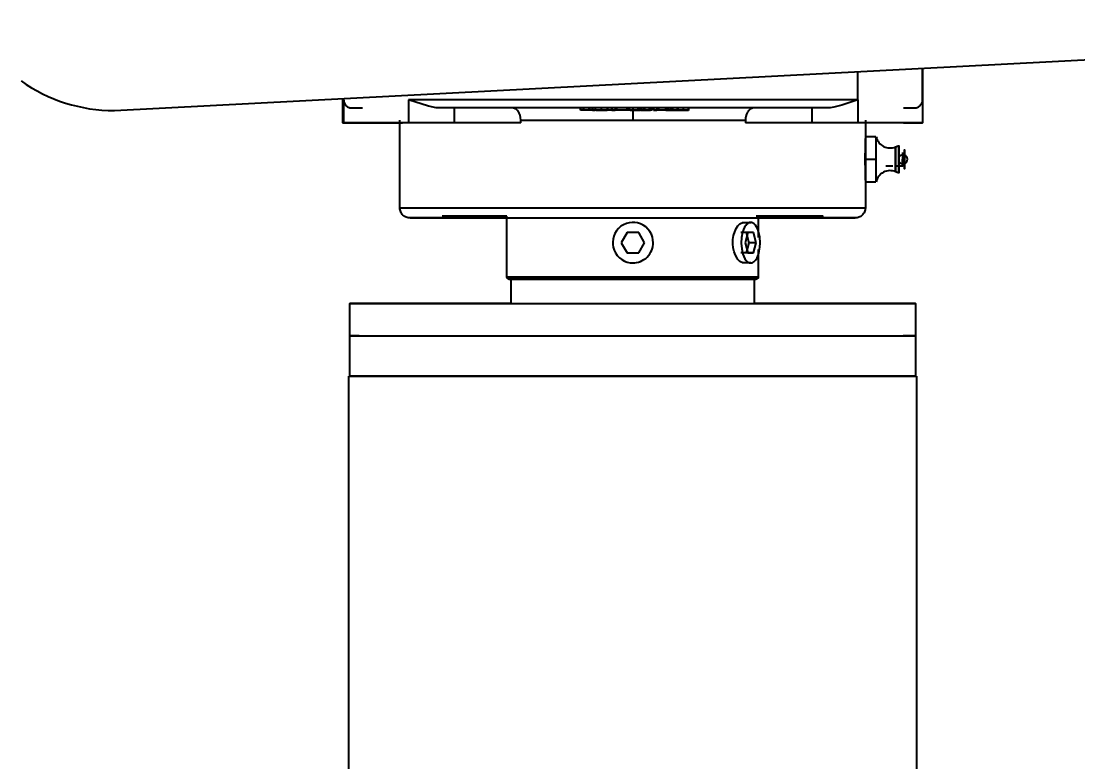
# Model space of a CAD drawing. Header units: millimetres. Extents: x 9483 to 13995, y 24552 to 30933.
# Drawn here: x 10789.5 to 11050.5, y 28908.1 to 29091.1 of the extents above; entities that cross this region are included whole.
import ezdxf

# ---------------------------------------------------------------- set-up
doc = ezdxf.new("R2010")
doc.units = ezdxf.units.MM
doc.header["$LTSCALE"] = 3
doc.layers.add('DomyÅ›lny', color=7, linetype='Continuous')
doc.styles.get("Standard").update_dxf_attribs({"font": 'arial.ttf'})
doc.dimstyles.new('MATEUSZ', dxfattribs={"dimtxt": 35, "dimasz": 16, "dimexe": 0.18, "dimexo": 0.0625, "dimgap": 0.09, "dimtad": 0, "dimdec": 0, "dimdsep": 46, "dimtxsty": 'Standard', "dimblk": 'DOT', "dimcen": 0.09, "dimse1": 1, "dimse2": 1, "dimadec": 0, "dimazin": 0, "dimtfac": 1, "dimtdec": 0, "dimtofl": 0, "dimtmove": 0, "dimatfit": 3, "dimfxl": 1, "dimtolj": 1, "dimtzin": 0, "dimlwd": 9, "dimlwe": 9, "dimarcsym": 0})

# ---------------------------------------------------------------- blocks, each defined once
blk = doc.blocks.new('_Dot')
at = {"color": 0, "linetype": 'ByBlock', "lineweight": -2}
blk.add_line((-0.5, 0), (-1, 0), dxfattribs=at)
at = {"color": 0, "linetype": 'ByBlock', "const_width": 0.5}
blk.add_lwpolyline([(-0.25, 0, 1), (0.25, 0, 1)], format="xyb", close=True, dxfattribs=at)
blk = doc.blocks.new('*D30')
at = {"color": 0, "lineweight": 9, "transparency": 16777216}
for p, q in [((10697.92, 28405.14), (11613.03, 28405.14)), ((12746.15, 28405.14), (11823.59, 28405.14))]:
    blk.add_line(p, q, dxfattribs=at)
at = {"layer": 'Defpoints', "color": 0, "transparency": 16777216}
for p in [(10667.92, 29580.92), (12776.15, 29580.92), (12776.15, 28405.14)]:
    blk.add_point(p, dxfattribs=at)
at = {"color": 0, "lineweight": 9, "transparency": 16777216, "xscale": 30, "yscale": 30, "zscale": 30, "rotation": 180}
blk.add_blockref('_Dot', (10667.92, 28405.14), dxfattribs=at)
at = {"color": 0, "lineweight": 9, "transparency": 16777216, "xscale": 30, "yscale": 30, "zscale": 30}
blk.add_blockref('_Dot', (12776.15, 28405.14), dxfattribs=at)
at = {"color": 0, "transparency": 16777216, "insert": (11718.31, 28405.14), "char_height": 70, "attachment_point": 5}
blk.add_mtext('\\A1;2108', dxfattribs=at)

msp = doc.modelspace()

# ---------------------------------------------------------------- linework, layer by layer
at = {"layer": 'DomyÅ›lny', "color": 0}
for p, q in [((10812.52, 29069.03), (11095.68, 29083.87)), ((10996.19, 29071.7), (10996.19, 29078.65)), ((11012.16, 29071.7), (11012.16, 29079.49)), ((11012.16, 29079.49), (11012.16, 29066)), ((10868.92, 29066), (10868.92, 29071.98)), ((10869.16, 29066), (10869.16, 29071.69)), ((10885.19, 29071.7), (10885.19, 29066)), ((10996.19, 29071.7), (10885.19, 29071.7)), ((10996.19, 29071.7), (10996.19, 29066)), ((10988.44, 29069.7), (10892.93, 29069.7)), ((10896.5, 29066), (10896.5, 29069.7)), ((10927.57, 29069.7), (10927.57, 29069.1)), ((10927.67, 29069.7), (10927.67, 29069.1)), ((10929.71, 29069.1), (10927.67, 29069.1)), ((10928.32, 29069.7), (10928.32, 29069.1)), ((10928.42, 29069.7), (10928.42, 29069.1)), ((10934.21, 29069.1), (10928.42, 29069.1)), ((10929.71, 29069.7), (10929.71, 29069.1)), ((10929.81, 29069.7), (10929.81, 29069.1)), ((10929.81, 29069.7), (10929.81, 29069.1)), ((10929.9, 29069.7), (10929.9, 29069.1)), ((10930.56, 29069.7), (10930.56, 29069.1)), ((10930.56, 29069.7), (10930.56, 29069.1)), ((10930.66, 29069.7), (10930.66, 29069.1)), ((10935.32, 29069.1), (10930.66, 29069.1)), ((10930.66, 29069.1), (10931.22, 29069.1)), ((10931.31, 29069.7), (10931.31, 29069.1)), ((10931.31, 29069.7), (10931.31, 29069.1)), ((10931.41, 29069.1), (10934.21, 29069.1)), ((10932.8, 29069.7), (10932.8, 29069.1)), ((10934.21, 29069.7), (10934.21, 29069.1)), ((10934.3, 29069.76), (10934.3, 29069.04)), ((10934.3, 29069.7), (10934.3, 29069.1)), ((10934.3, 29069.7), (10934.3, 29069.1)), ((10935.32, 29069.7), (10935.32, 29069.1)), ((10935.41, 29069.1), (10936.25, 29069.1)), ((10936.25, 29069.1), (10935.41, 29069.1)), ((10935.42, 29069.7), (10935.42, 29069.1)), ((10936.26, 29069.7), (10936.26, 29069.1)), ((10936.26, 29069.7), (10936.26, 29069.1)), ((10936.57, 29069.7), (10936.57, 29069.1)), ((10939.1, 29069.1), (10936.57, 29069.1)), ((10939.1, 29069.7), (10939.1, 29069.1)), ((10939.4, 29069.7), (10939.4, 29069.1)), ((10939.58, 29069.1), (10939.58, 29069.7)), ((10939.71, 29069.7), (10939.71, 29069.1)), ((10942.2, 29069.1), (10939.71, 29069.1)), ((10939.92, 29069.1), (10942.35, 29069.1)), ((10941.87, 29069.1), (10941.87, 29069.7)), ((10941.96, 29069.7), (10941.96, 29069.1)), ((10941.96, 29069.1), (10942.36, 29069.1)), ((10942.2, 29069.7), (10942.2, 29069.1)), ((10942.58, 29069.7), (10942.58, 29069.1)), ((10942.58, 29069.1), (10944.62, 29069.1)), ((10944.63, 29069.1), (10942.58, 29069.1)), ((10943.12, 29069.7), (10943.12, 29069.1)), ((10943.5, 29069.7), (10943.5, 29069.1)), ((10945.37, 29069.1), (10943.5, 29069.1)), ((10944.63, 29069.7), (10944.63, 29069.1)), ((10944.93, 29069.7), (10944.93, 29069.1)), ((10944.93, 29069.7), (10944.93, 29069.1)), ((10945.37, 29069.7), (10945.37, 29069.1)), ((10945.67, 29069.7), (10945.67, 29069.1)), ((10945.67, 29069.7), (10945.67, 29069.1)), ((10945.67, 29069.7), (10945.67, 29069.1)), ((10945.67, 29069.7), (10945.67, 29069.1)), ((10945.67, 29069.1), (10946.51, 29069.1)), ((10946.51, 29069.1), (10945.67, 29069.1)), ((10946.52, 29069.7), (10946.52, 29069.1)), ((10946.62, 29069.7), (10946.62, 29069.1)), ((10954.27, 29069.1), (10946.62, 29069.1)), ((10946.89, 29069.7), (10946.89, 29069.1)), ((10946.89, 29069.7), (10946.89, 29069.1)), ((10948.68, 29069.7), (10948.68, 29069.1)), ((10948.69, 29069.7), (10948.69, 29069.1)), ((10948.78, 29069.1), (10952.93, 29069.1)), ((10948.85, 29069.7), (10948.85, 29069.1)), ((10949.26, 29069.7), (10949.26, 29069.1)), ((10949.43, 29069.7), (10949.43, 29069.1)), ((10950.01, 29069.7), (10950.01, 29069.1)), ((10950.18, 29069.04), (10950.18, 29069.76)), ((10950.18, 29069.7), (10950.18, 29069.1)), ((10950.18, 29069.7), (10950.18, 29069.1)), ((10950.18, 29069.7), (10950.18, 29069.1)), ((10950.18, 29069.7), (10950.18, 29069.1)), ((10950.35, 29069.7), (10950.35, 29069.1)), ((10951.51, 29069.7), (10951.51, 29069.1)), ((10951.67, 29069.7), (10951.67, 29069.1)), ((10951.67, 29069.7), (10951.67, 29069.1)), ((10953.02, 29069.7), (10953.02, 29069.1)), ((10953.02, 29069.7), (10953.02, 29069.1)), ((10953.11, 29069.1), (10954.27, 29069.1)), ((10954.27, 29069.7), (10954.27, 29069.1)), ((10954.36, 29069.76), (10954.36, 29069.04)), ((10954.36, 29069.7), (10954.36, 29069.1)), ((10954.36, 29069.7), (10954.36, 29069.1)), ((10984.87, 29066), (10984.87, 29069.7)), ((10883.04, 29045), (10883.04, 29066.7)), ((10912.91, 29066), (10896.5, 29066)), ((10912.91, 29066), (10912.91, 29066.7)), ((10968.39, 29066.7), (10968.39, 29066)), ((10984.87, 29066), (10968.39, 29066)), ((10998.04, 29066.7), (10998.04, 29061.31)), ((11000.66, 29062.55), (10998.04, 29062.55)), ((10998.04, 29062.55), (10998.05, 29057)), ((10998.05, 29057), (10998.04, 29051.44)), ((10998.05, 29057), (11000.66, 29057)), ((11004.83, 29055.3), (11003.12, 29055.3)), ((11007.19, 29055.3), (11005.5, 29055.3)), ((10998.04, 29052.69), (10998.04, 29045)), ((10998.04, 29051.44), (11000.66, 29051.44)), ((10909.49, 29027.9), (10909.49, 29042.96)), ((10971.59, 29042.5), (10971.59, 29037.69)), ((10967.98, 29041.4), (10969.71, 29041.4)), ((10939.17, 29038.9), (10937.72, 29036.4)), ((10937.72, 29036.4), (10939.17, 29033.9)), ((10942.05, 29038.9), (10939.17, 29038.9)), ((10943.5, 29036.4), (10942.05, 29038.9)), ((10942.05, 29033.9), (10943.5, 29036.4)), ((10969.03, 29038.9), (10967.28, 29038.9)), ((10969.03, 29038.9), (10968.36, 29036.4)), ((10968.36, 29036.4), (10969.03, 29033.9)), ((10970.38, 29038.9), (10968.63, 29038.9)), ((10970.38, 29038.9), (10969.03, 29038.9)), ((10971.06, 29036.4), (10969.21, 29036.4)), ((10971.06, 29036.4), (10970.38, 29038.9)), ((10970.38, 29033.9), (10971.06, 29036.4)), ((10939.17, 29033.9), (10942.05, 29033.9)), ((10969.03, 29033.9), (10967.28, 29033.9)), ((10970.38, 29033.9), (10968.63, 29033.9)), ((10969.03, 29033.9), (10970.38, 29033.9)), ((10971.59, 29034.69), (10971.59, 29027.9)), ((10969.71, 29031.4), (10967.98, 29031.4)), ((10910.54, 29021.4), (10910.54, 29027.4)), ((10970.54, 29027.4), (10970.54, 29021.4)), ((10870.69, 29013.4), (10870.69, 29021.4)), ((11010.39, 29021.4), (11010.39, 29013.4)), ((10870.69, 29003.4), (10870.69, 29013.4)), ((11010.39, 29013.4), (11010.39, 29003.4)), ((10870.39, 28761.43), (10870.39, 29003.4)), ((11010.68, 29003.4), (11010.68, 28761.43))]:
    msp.add_line(p, q, dxfattribs=at)
for points in [[(10869.16, 29071.7, 0), (10869.19, 29071.36, 0), (10869.27, 29071.02, 0), (10869.34, 29070.85, 0), (10869.43, 29070.69, 0), (10869.53, 29070.53, 0), (10869.64, 29070.38, 0), (10869.78, 29070.24, 0), (10869.93, 29070.11, 0), (10870.1, 29069.99, 0), (10870.28, 29069.89, 0), (10870.47, 29069.81, 0), (10870.68, 29069.75, 0), (10870.91, 29069.71, 0), (10871.14, 29069.7, 0)], [(10892.93, 29069.7, 0), (10892.04, 29069.75, 0), (10890.13, 29070.11, 0), (10885.19, 29071.7, 0)], [(10996.19, 29071.7, 0), (10992.24, 29070.38, 0), (10990.28, 29069.89, 0), (10989.34, 29069.75, 0), (10988.44, 29069.7, 0)], [(11010.14, 29069.7, 0), (11010.38, 29069.71, 0), (11010.6, 29069.75, 0), (11010.81, 29069.81, 0), (11011.01, 29069.89, 0), (11011.2, 29069.99, 0), (11011.36, 29070.11, 0), (11011.52, 29070.24, 0), (11011.65, 29070.38, 0), (11011.77, 29070.53, 0), (11011.88, 29070.69, 0), (11011.96, 29070.85, 0), (11012.03, 29071.02, 0), (11012.13, 29071.36, 0), (11012.16, 29071.7, 0)], [(10871.14, 29069.7, 0), (10873.82, 29069.7, 0)], [(10896.5, 29069.7, 0), (10892.93, 29069.7, 0)], [(10912.91, 29066.7, 0), (10912.86, 29067.29, 0), (10912.73, 29067.86, 0), (10912.52, 29068.39, 0), (10912.39, 29068.63, 0), (10912.25, 29068.84, 0), (10912.09, 29069.03, 0), (10911.91, 29069.2, 0), (10911.73, 29069.36, 0), (10911.54, 29069.48, 0), (10911.34, 29069.57, 0), (10911.13, 29069.64, 0), (10910.92, 29069.68, 0), (10910.71, 29069.7, 0)], [(10936.57, 29069.1, 0), (10936.26, 29069.1, 0)], [(10939.4, 29069.1, 0), (10939.4, 29069.1, 0), (10939.4, 29069.1, 0), (10939.4, 29069.1, 0), (10939.4, 29069.1, 0), (10939.4, 29069.1, 0), (10939.4, 29069.1, 0), (10939.4, 29069.1, 0), (10939.4, 29069.1, 0), (10939.4, 29069.1, 0), (10939.4, 29069.1, 0), (10939.4, 29069.1, 0), (10939.4, 29069.1, 0), (10939.4, 29069.1, 0), (10939.4, 29069.1, 0), (10939.4, 29069.1, 0), (10939.4, 29069.1, 0), (10939.4, 29069.1, 0), (10939.4, 29069.1, 0), (10939.39, 29069.1, 0), (10939.36, 29069.1, 0), (10939.1, 29069.1, 0)], [(10939.92, 29069.1, 0), (10939.39, 29069.1, 0)], [(10940.66, 29066.7, 0), (10940.66, 29068.82, 0), (10940.67, 29069.49, 0), (10940.67, 29069.65, 0), (10940.67, 29069.69, 0), (10940.67, 29069.7, 0), (10940.67, 29069.7, 0), (10940.67, 29069.7, 0), (10940.67, 29069.7, 0), (10940.67, 29069.7, 0), (10940.67, 29069.7, 0), (10940.67, 29069.7, 0), (10940.67, 29069.7, 0), (10940.67, 29069.7, 0), (10940.67, 29069.7, 0), (10940.67, 29069.7, 0), (10940.67, 29069.7, 0), (10940.67, 29069.7, 0), (10940.67, 29069.7, 0), (10940.67, 29069.7, 0)], [(10941.96, 29069.1, 0), (10941.87, 29069.1, 0), (10941.87, 29069.1, 0), (10941.87, 29069.1, 0), (10941.87, 29069.1, 0), (10941.87, 29069.1, 0), (10941.87, 29069.1, 0), (10941.87, 29069.1, 0), (10941.87, 29069.1, 0), (10941.87, 29069.1, 0), (10941.87, 29069.1, 0), (10941.87, 29069.1, 0), (10941.87, 29069.1, 0), (10941.87, 29069.1, 0), (10941.87, 29069.1, 0), (10941.87, 29069.1, 0), (10941.87, 29069.1, 0), (10941.87, 29069.1, 0), (10941.87, 29069.1, 0), (10941.88, 29069.1, 0), (10941.96, 29069.1, 0)], [(10942.58, 29069.1, 0), (10942.2, 29069.1, 0)], [(10944.62, 29069.1, 0), (10944.93, 29069.1, 0)], [(10944.93, 29069.1, 0), (10944.93, 29069.1, 0), (10944.93, 29069.1, 0), (10944.93, 29069.1, 0), (10944.93, 29069.1, 0), (10944.93, 29069.1, 0), (10944.93, 29069.1, 0), (10944.93, 29069.1, 0), (10944.93, 29069.1, 0), (10944.93, 29069.1, 0), (10944.93, 29069.1, 0), (10944.93, 29069.1, 0), (10944.93, 29069.1, 0), (10944.93, 29069.1, 0), (10944.93, 29069.1, 0), (10944.93, 29069.1, 0), (10944.93, 29069.1, 0), (10944.93, 29069.1, 0), (10944.93, 29069.1, 0), (10944.92, 29069.1, 0), (10944.89, 29069.1, 0), (10944.63, 29069.1, 0)], [(10948.78, 29069.1, 0), (10948.69, 29069.1, 0)], [(10953.02, 29069.1, 0), (10953.02, 29069.1, 0), (10953.02, 29069.1, 0), (10953.02, 29069.1, 0), (10953.02, 29069.1, 0), (10953.02, 29069.1, 0), (10953.02, 29069.1, 0), (10953.02, 29069.1, 0), (10953.02, 29069.1, 0), (10953.02, 29069.1, 0), (10953.02, 29069.1, 0), (10953.02, 29069.1, 0), (10953.02, 29069.1, 0), (10953.02, 29069.1, 0), (10953.02, 29069.1, 0), (10953.02, 29069.1, 0), (10953.02, 29069.1, 0), (10953.02, 29069.1, 0), (10953.02, 29069.1, 0), (10953.02, 29069.1, 0), (10953.03, 29069.1, 0), (10953.11, 29069.1, 0)], [(10954.27, 29069.1, 0), (10954.36, 29069.1, 0)], [(10954.36, 29069.1, 0), (10954.36, 29069.1, 0), (10954.36, 29069.1, 0), (10954.36, 29069.1, 0), (10954.36, 29069.1, 0), (10954.36, 29069.1, 0), (10954.36, 29069.1, 0), (10954.36, 29069.1, 0), (10954.36, 29069.1, 0), (10954.36, 29069.1, 0), (10954.36, 29069.1, 0), (10954.36, 29069.1, 0), (10954.36, 29069.1, 0), (10954.36, 29069.1, 0), (10954.36, 29069.1, 0), (10954.36, 29069.1, 0), (10954.36, 29069.1, 0), (10954.36, 29069.1, 0), (10954.36, 29069.1, 0), (10954.36, 29069.1, 0), (10954.36, 29069.1, 0), (10954.35, 29069.1, 0), (10954.27, 29069.1, 0)], [(10970.59, 29069.7, 0), (10970.39, 29069.68, 0), (10970.17, 29069.64, 0), (10969.96, 29069.57, 0), (10969.76, 29069.48, 0), (10969.57, 29069.36, 0), (10969.39, 29069.2, 0), (10969.21, 29069.03, 0), (10969.05, 29068.84, 0), (10968.9, 29068.63, 0), (10968.65, 29068.13, 0), (10968.49, 29067.59, 0), (10968.41, 29067.14, 0), (10968.39, 29066.7, 0)], [(10988.44, 29069.7, 0), (10984.87, 29069.7, 0)], [(11007.45, 29069.7, 0), (11010.14, 29069.7, 0)], [(10873.63, 29066, 0), (10869.28, 29066, 0), (10868.95, 29066, 0), (10868.92, 29066, 0), (10868.92, 29066, 0), (10868.92, 29066, 0), (10868.92, 29066, 0), (10868.92, 29066, 0), (10868.92, 29066, 0), (10868.92, 29066, 0), (10868.92, 29066, 0), (10868.92, 29066, 0), (10868.92, 29066, 0), (10868.92, 29066, 0), (10868.92, 29066, 0), (10868.92, 29066, 0), (10868.92, 29066, 0), (10868.92, 29066, 0), (10868.92, 29066, 0), (10868.92, 29066, 0), (10868.93, 29066, 0), (10868.98, 29066, 0), (10869.5, 29066, 0), (10872.1, 29066, 0), (10883.69, 29066, 0)], [(10885.19, 29066, 0), (10870.38, 29066, 0), (10869.25, 29066, 0), (10869.17, 29066, 0), (10869.16, 29066, 0), (10869.16, 29066, 0), (10869.16, 29066, 0), (10869.16, 29066, 0), (10869.16, 29066, 0), (10869.16, 29066, 0), (10869.16, 29066, 0), (10869.16, 29066, 0), (10869.16, 29066, 0), (10869.16, 29066, 0), (10869.16, 29066, 0), (10869.16, 29066, 0), (10869.16, 29066, 0), (10869.16, 29066, 0), (10869.16, 29066, 0), (10869.16, 29066, 0), (10869.16, 29066, 0), (10869.16, 29066, 0), (10869.18, 29066, 0), (10869.23, 29066, 0), (10869.47, 29066, 0), (10870.39, 29066, 0), (10873.82, 29066, 0)], [(10896.5, 29066, 0), (10885.19, 29066, 0)], [(10912.91, 29066, 0), (10890.23, 29066, 0)], [(10912.91, 29066.7, 0), (10940.66, 29066.7, 0)], [(10940.66, 29066.7, 0), (10968.39, 29066.7, 0)], [(10990.96, 29066, 0), (10968.39, 29066, 0)], [(10996.19, 29066, 0), (10984.87, 29066, 0)], [(11007.45, 29066, 0), (11011.81, 29066, 0), (11012.13, 29066, 0), (11012.16, 29066, 0), (11012.16, 29066, 0), (11012.16, 29066, 0), (11012.16, 29066, 0), (11012.16, 29066, 0), (11012.16, 29066, 0), (11012.16, 29066, 0), (11012.16, 29066, 0), (11012.16, 29066, 0), (11012.16, 29066, 0), (11012.16, 29066, 0), (11012.16, 29066, 0), (11012.16, 29066, 0), (11012.16, 29066, 0), (11012.16, 29066, 0), (11012.16, 29066, 0), (11012.16, 29066, 0), (11012.15, 29066, 0), (11012.11, 29066, 0), (11011.91, 29066, 0), (11009.63, 29066, 0), (10996.19, 29066, 0)], [(11000.65, 29062.32, 0), (11000.65, 29062.55, 0)], [(11000.66, 29062.55, 0), (11000.66, 29057, 0)], [(11000.73, 29062.55, 0), (11000.83, 29062.18, 0), (11000.98, 29061.82, 0), (11001.16, 29061.47, 0), (11001.38, 29061.16, 0), (11001.63, 29060.86, 0), (11001.91, 29060.6, 0), (11002.22, 29060.38, 0), (11002.54, 29060.19, 0), (11002.89, 29060.03, 0), (11003.25, 29059.92, 0), (11003.61, 29059.84, 0), (11003.98, 29059.8, 0), (11004.36, 29059.81, 0), (11004.74, 29059.85, 0), (11005.13, 29059.94, 0), (11005.5, 29060.07, 0)], [(10998.04, 29061.31, 0), (10998.04, 29061.31, 0), (10998.04, 29061.31, 0), (10998.04, 29061.31, 0), (10998.04, 29061.31, 0), (10998.04, 29061.31, 0), (10998.04, 29061.31, 0), (10998.04, 29061.31, 0), (10998.04, 29061.31, 0), (10998.04, 29061.31, 0), (10998.04, 29061.31, 0), (10998.04, 29061.31, 0), (10998.04, 29061.31, 0), (10998.04, 29061.31, 0), (10998.04, 29061.3, 0), (10998.03, 29061.24, 0), (10998.02, 29061, 0), (10997.96, 29060.08, 0), (10997.88, 29057, 0)], [(10998.04, 29062.14, 0), (10998.04, 29062.14, 0), (10998.04, 29062.14, 0), (10998.04, 29062.14, 0), (10998.04, 29062.14, 0), (10998.04, 29062.14, 0), (10998.04, 29062.14, 0), (10998.04, 29062.14, 0), (10998.04, 29062.14, 0), (10998.04, 29062.14, 0), (10998.04, 29062.14, 0), (10998.04, 29062.14, 0), (10998.04, 29062.14, 0), (10998.04, 29062.13, 0), (10998.03, 29062.07, 0), (10998.03, 29061.8, 0), (10998.03, 29060.67, 0), (10998.03, 29057, 0)], [(10998.04, 29051.85, 0), (10998.04, 29051.85, 0), (10998.04, 29051.85, 0), (10998.04, 29051.85, 0), (10998.04, 29051.85, 0), (10998.04, 29051.85, 0), (10998.04, 29051.85, 0), (10998.04, 29051.85, 0), (10998.04, 29051.85, 0), (10998.04, 29051.85, 0), (10998.04, 29051.85, 0), (10998.04, 29051.85, 0), (10998.04, 29051.86, 0), (10998.04, 29051.87, 0), (10998.04, 29051.93, 0), (10998.04, 29052.2, 0), (10998.05, 29055.06, 0), (10998.05, 29058.84, 0), (10998.04, 29061.29, 0), (10998.04, 29061.94, 0), (10998.04, 29062.1, 0), (10998.04, 29062.13, 0), (10998.04, 29062.14, 0), (10998.04, 29062.14, 0), (10998.04, 29062.14, 0), (10998.04, 29062.14, 0), (10998.04, 29062.14, 0), (10998.04, 29062.14, 0), (10998.04, 29062.14, 0), (10998.04, 29062.14, 0), (10998.04, 29062.14, 0), (10998.04, 29062.14, 0), (10998.04, 29062.14, 0), (10998.04, 29062.14, 0), (10998.04, 29062.14, 0), (10998.04, 29062.14, 0), (10998.04, 29062.14, 0)], [(11005.5, 29060.07, 0), (11005.69, 29060.18, 0), (11005.9, 29060.26, 0), (11006.12, 29060.31, 0), (11006.34, 29060.32, 0)], [(11000.66, 29056.78, 0), (11000.66, 29057.22, 0)], [(11007.19, 29058.7, 0), (11007.19, 29058.7, 0), (11007.19, 29058.7, 0), (11007.19, 29058.7, 0), (11007.19, 29058.7, 0), (11007.19, 29058.7, 0), (11007.19, 29058.7, 0), (11007.19, 29058.7, 0), (11007.19, 29058.7, 0), (11007.19, 29058.7, 0), (11007.19, 29058.7, 0), (11007.19, 29058.7, 0), (11007.19, 29058.7, 0), (11007.19, 29058.7, 0), (11007.19, 29058.7, 0), (11007.19, 29058.68, 0), (11007.19, 29058.64, 0), (11007.19, 29058.43, 0), (11007.19, 29056.7, 0), (11007.19, 29055.33, 0), (11007.19, 29055.3, 0), (11007.19, 29055.3, 0), (11007.19, 29055.3, 0), (11007.19, 29055.3, 0), (11007.19, 29055.3, 0), (11007.19, 29055.3, 0), (11007.19, 29055.3, 0), (11007.19, 29055.3, 0), (11007.19, 29055.3, 0), (11007.19, 29055.3, 0), (11007.19, 29055.3, 0), (11007.19, 29055.3, 0), (11007.19, 29055.3, 0), (11007.19, 29055.3, 0), (11007.19, 29055.3, 0), (11007.19, 29055.3, 0), (11007.19, 29055.3, 0), (11007.19, 29055.3, 0), (11007.19, 29055.3, 0), (11007.19, 29055.3, 0), (11007.19, 29055.3, 0), (11007.19, 29055.3, 0), (11007.19, 29055.3, 0), (11007.19, 29055.3, 0), (11007.19, 29055.3, 0), (11007.19, 29055.3, 0), (11007.19, 29055.3, 0), (11007.19, 29055.31, 0), (11007.19, 29055.33, 0), (11007.19, 29055.44, 0), (11007.18, 29057, 0)], [(11007.65, 29057, 0), (11007.65, 29056.02, 0), (11007.65, 29055.95, 0), (11007.65, 29055.95, 0), (11007.65, 29055.95, 0), (11007.65, 29055.95, 0), (11007.65, 29055.95, 0), (11007.65, 29055.95, 0), (11007.65, 29055.95, 0), (11007.65, 29055.95, 0), (11007.65, 29055.95, 0), (11007.65, 29055.95, 0), (11007.65, 29055.95, 0), (11007.65, 29055.95, 0), (11007.65, 29055.95, 0), (11007.65, 29055.95, 0), (11007.65, 29055.95, 0), (11007.65, 29055.95, 0), (11007.65, 29055.95, 0), (11007.65, 29055.95, 0), (11007.65, 29055.95, 0), (11007.65, 29055.95, 0), (11007.65, 29055.95, 0), (11007.65, 29055.95, 0), (11007.65, 29055.95, 0), (11007.65, 29055.95, 0), (11007.65, 29055.95, 0), (11007.65, 29055.95, 0), (11007.65, 29055.95, 0), (11007.65, 29055.95, 0), (11007.65, 29055.95, 0), (11007.65, 29055.96, 0), (11007.66, 29055.99, 0), (11007.66, 29056.12, 0), (11007.66, 29057.18, 0), (11007.66, 29057.81, 0), (11007.66, 29057.99, 0), (11007.65, 29058.04, 0), (11007.65, 29058.05, 0), (11007.65, 29058.05, 0), (11007.65, 29058.05, 0), (11007.65, 29058.05, 0), (11007.65, 29058.05, 0), (11007.65, 29058.05, 0), (11007.65, 29058.05, 0), (11007.65, 29058.05, 0), (11007.65, 29058.05, 0), (11007.65, 29058.05, 0), (11007.65, 29058.05, 0), (11007.65, 29058.05, 0), (11007.65, 29058.05, 0), (11007.65, 29058.05, 0), (11007.65, 29058.05, 0), (11007.65, 29058.05, 0)], [(11007.73, 29057.38, 0), (11007.73, 29058.9, 0), (11007.74, 29059.28, 0), (11007.74, 29059.34, 0), (11007.74, 29059.34, 0), (11007.74, 29059.34, 0), (11007.74, 29059.34, 0), (11007.74, 29059.34, 0), (11007.74, 29059.34, 0), (11007.74, 29059.34, 0), (11007.74, 29059.34, 0), (11007.74, 29059.34, 0), (11007.74, 29059.34, 0), (11007.74, 29059.34, 0), (11007.74, 29059.34, 0), (11007.74, 29059.34, 0), (11007.74, 29059.34, 0), (11007.74, 29059.34, 0), (11007.74, 29059.34, 0), (11007.74, 29059.34, 0), (11007.74, 29059.34, 0), (11007.74, 29059.34, 0), (11007.74, 29059.34, 0), (11007.74, 29059.34, 0), (11007.74, 29059.34, 0), (11007.74, 29059.34, 0), (11007.74, 29059.34, 0), (11007.74, 29059.34, 0), (11007.74, 29059.34, 0), (11007.74, 29059.34, 0), (11007.74, 29059.33, 0), (11007.74, 29059.31, 0), (11007.74, 29059.2, 0), (11007.74, 29057.96, 0), (11007.74, 29054.91, 0), (11007.74, 29054.71, 0), (11007.74, 29054.67, 0), (11007.74, 29054.66, 0), (11007.74, 29054.66, 0), (11007.74, 29054.66, 0), (11007.74, 29054.66, 0), (11007.74, 29054.66, 0), (11007.74, 29054.66, 0), (11007.74, 29054.66, 0), (11007.74, 29054.66, 0), (11007.74, 29054.66, 0), (11007.74, 29054.66, 0), (11007.74, 29054.66, 0), (11007.74, 29054.66, 0), (11007.74, 29054.66, 0), (11007.74, 29054.66, 0), (11007.74, 29054.66, 0), (11007.74, 29054.66, 0), (11007.74, 29054.66, 0), (11007.74, 29054.66, 0), (11007.74, 29054.66, 0), (11007.74, 29054.66, 0), (11007.74, 29054.66, 0), (11007.74, 29054.66, 0), (11007.74, 29054.66, 0), (11007.74, 29054.66, 0), (11007.74, 29054.66, 0), (11007.74, 29054.66, 0), (11007.74, 29054.66, 0), (11007.74, 29054.67, 0), (11007.74, 29054.72, 0), (11007.73, 29054.92, 0), (11007.73, 29056.95, 0)], [(11007.73, 29057, 0), (11007.74, 29057.95, 0), (11007.74, 29058.02, 0), (11007.74, 29058.02, 0), (11007.74, 29058.02, 0), (11007.74, 29058.02, 0), (11007.74, 29058.02, 0), (11007.74, 29058.02, 0), (11007.74, 29058.02, 0), (11007.74, 29058.02, 0), (11007.74, 29058.02, 0), (11007.74, 29058.02, 0), (11007.74, 29058.02, 0), (11007.74, 29058.02, 0), (11007.74, 29058.02, 0), (11007.74, 29058.02, 0), (11007.74, 29058.02, 0), (11007.74, 29058.02, 0), (11007.74, 29058.02, 0), (11007.74, 29058.02, 0), (11007.74, 29058.02, 0), (11007.74, 29058.02, 0), (11007.74, 29058.02, 0), (11007.74, 29058.02, 0), (11007.74, 29058.02, 0), (11007.74, 29058.02, 0), (11007.74, 29058.02, 0), (11007.74, 29058.02, 0), (11007.74, 29058.02, 0), (11007.74, 29058.02, 0), (11007.74, 29058.02, 0), (11007.74, 29058.01, 0), (11007.74, 29057.98, 0), (11007.74, 29057.86, 0), (11007.74, 29056.82, 0), (11007.74, 29056.21, 0), (11007.74, 29056.03, 0), (11007.74, 29055.99, 0), (11007.74, 29055.98, 0), (11007.74, 29055.98, 0), (11007.74, 29055.98, 0), (11007.74, 29055.98, 0), (11007.74, 29055.98, 0), (11007.74, 29055.98, 0), (11007.74, 29055.98, 0), (11007.74, 29055.98, 0), (11007.74, 29055.98, 0), (11007.74, 29055.98, 0), (11007.74, 29055.98, 0), (11007.74, 29055.98, 0), (11007.74, 29055.98, 0), (11007.74, 29055.98, 0), (11007.74, 29055.98, 0), (11007.74, 29055.98, 0)], [(10997.88, 29057, 0), (10997.96, 29053.95, 0), (10998.02, 29053.01, 0), (10998.03, 29052.77, 0), (10998.04, 29052.7, 0), (10998.04, 29052.69, 0), (10998.04, 29052.69, 0), (10998.04, 29052.68, 0), (10998.04, 29052.68, 0), (10998.04, 29052.68, 0), (10998.04, 29052.68, 0), (10998.04, 29052.68, 0), (10998.04, 29052.68, 0), (10998.04, 29052.68, 0), (10998.04, 29052.68, 0), (10998.04, 29052.68, 0), (10998.04, 29052.68, 0), (10998.04, 29052.68, 0), (10998.04, 29052.68, 0)], [(10998.03, 29057, 0), (10998.03, 29053.36, 0), (10998.03, 29052.22, 0), (10998.03, 29051.94, 0), (10998.04, 29051.87, 0), (10998.04, 29051.86, 0), (10998.04, 29051.86, 0), (10998.04, 29051.85, 0), (10998.04, 29051.85, 0), (10998.04, 29051.85, 0), (10998.04, 29051.85, 0), (10998.04, 29051.85, 0), (10998.04, 29051.85, 0), (10998.04, 29051.85, 0), (10998.04, 29051.85, 0), (10998.04, 29051.85, 0), (10998.04, 29051.85, 0), (10998.04, 29051.85, 0), (10998.04, 29051.85, 0), (10998.04, 29051.85, 0)], [(11000.66, 29057, 0), (11000.66, 29051.44, 0)], [(11005.5, 29053.93, 0), (11005.15, 29054.05, 0), (11004.78, 29054.14, 0), (11004.41, 29054.19, 0), (11004.03, 29054.2, 0), (11003.65, 29054.16, 0), (11003.25, 29054.08, 0), (11002.88, 29053.96, 0), (11002.52, 29053.8, 0), (11002.19, 29053.6, 0), (11001.88, 29053.37, 0), (11001.6, 29053.1, 0), (11001.35, 29052.81, 0), (11001.14, 29052.49, 0), (11000.96, 29052.16, 0), (11000.83, 29051.8, 0), (11000.73, 29051.44, 0)], [(11006.34, 29053.67, 0), (11006.12, 29053.69, 0), (11005.9, 29053.74, 0), (11005.69, 29053.82, 0), (11005.5, 29053.93, 0)], [(10883.04, 29045, 0), (10883.04, 29045, 0), (10883.04, 29045, 0), (10883.04, 29045, 0), (10883.04, 29045, 0), (10883.04, 29045, 0), (10883.04, 29045, 0), (10883.04, 29045, 0), (10883.04, 29045, 0), (10883.04, 29045, 0), (10883.04, 29045, 0), (10883.06, 29045, 0), (10883.14, 29045, 0), (10883.44, 29045, 0), (10884.72, 29045, 0), (10890.14, 29045, 0), (10940.66, 29045, 0)], [(10885.54, 29042.5, 0), (10885.07, 29042.54, 0), (10884.84, 29042.6, 0), (10884.61, 29042.68, 0), (10884.39, 29042.77, 0), (10884.18, 29042.9, 0), (10883.99, 29043.04, 0), (10883.8, 29043.2, 0), (10883.64, 29043.38, 0), (10883.48, 29043.57, 0), (10883.35, 29043.78, 0), (10883.24, 29044.01, 0), (10883.15, 29044.24, 0), (10883.09, 29044.49, 0), (10883.05, 29044.74, 0), (10883.04, 29045, 0)], [(10940.66, 29045, 0), (10998.04, 29045, 0)], [(10998.04, 29045, 0), (10998.02, 29044.74, 0), (10997.98, 29044.49, 0), (10997.92, 29044.24, 0), (10997.83, 29044.01, 0), (10997.72, 29043.78, 0), (10997.59, 29043.57, 0), (10997.44, 29043.38, 0), (10997.27, 29043.2, 0), (10997.09, 29043.04, 0), (10996.89, 29042.9, 0), (10996.68, 29042.77, 0), (10996.46, 29042.68, 0), (10996.24, 29042.6, 0), (10996.01, 29042.54, 0), (10995.78, 29042.51, 0), (10995.54, 29042.5, 0)], [(10909.49, 29042.5, 0), (10888.19, 29042.5, 0), (10886.22, 29042.5, 0), (10885.54, 29042.5, 0), (10885.54, 29042.5, 0), (10885.54, 29042.5, 0), (10885.54, 29042.5, 0), (10885.54, 29042.5, 0), (10885.54, 29042.5, 0), (10885.54, 29042.5, 0), (10885.54, 29042.5, 0), (10885.54, 29042.5, 0), (10885.54, 29042.5, 0), (10885.54, 29042.5, 0), (10885.54, 29042.5, 0), (10885.54, 29042.5, 0), (10885.54, 29042.5, 0), (10885.54, 29042.5, 0), (10885.54, 29042.5, 0), (10885.55, 29042.5, 0), (10885.6, 29042.5, 0), (10885.79, 29042.5, 0), (10886.57, 29042.5, 0), (10889.87, 29042.5, 0), (10903.53, 29042.5, 0), (10940.66, 29042.5, 0)], [(10909.49, 29042.96, 0), (10893.5, 29042.96, 0)], [(10940.66, 29042.5, 0), (10993.37, 29042.5, 0), (10995.09, 29042.5, 0), (10995.46, 29042.5, 0), (10995.53, 29042.5, 0), (10995.53, 29042.5, 0), (10995.54, 29042.5, 0), (10995.54, 29042.5, 0), (10995.54, 29042.5, 0), (10995.54, 29042.5, 0), (10995.54, 29042.5, 0), (10995.54, 29042.5, 0), (10995.54, 29042.5, 0), (10995.54, 29042.5, 0), (10995.54, 29042.5, 0), (10995.54, 29042.5, 0), (10995.54, 29042.5, 0), (10995.54, 29042.5, 0), (10995.54, 29042.5, 0), (10995.54, 29042.5, 0), (10995.54, 29042.5, 0), (10995.54, 29042.5, 0), (10995.53, 29042.5, 0), (10995.52, 29042.5, 0), (10995.48, 29042.5, 0), (10995.29, 29042.5, 0), (10994.5, 29042.5, 0), (10991.18, 29042.5, 0), (10971.02, 29042.5, 0)], [(10987.58, 29042.96, 0), (10987.58, 29042.96, 0), (10987.58, 29042.96, 0), (10987.58, 29042.96, 0), (10987.58, 29042.96, 0), (10987.58, 29042.96, 0), (10987.58, 29042.96, 0), (10987.58, 29042.96, 0), (10987.58, 29042.96, 0), (10987.58, 29042.96, 0), (10987.58, 29042.96, 0), (10987.57, 29042.96, 0), (10987.55, 29042.96, 0), (10987.48, 29042.96, 0), (10987.18, 29042.96, 0), (10985.92, 29042.96, 0), (10980.55, 29042.96, 0), (10971.02, 29042.96, 0)], [(10987.63, 29042.6, 0), (10987.59, 29042.64, 0), (10987.57, 29042.68, 0), (10987.55, 29042.72, 0), (10987.54, 29042.77, 0), (10987.54, 29042.82, 0), (10987.54, 29042.87, 0), (10987.56, 29042.92, 0), (10987.58, 29042.96, 0)], [(10945.61, 29036.4, 0), (10945.56, 29037.08, 0), (10945.42, 29037.77, 0), (10945.16, 29038.47, 0), (10944.79, 29039.13, 0), (10944.32, 29039.75, 0), (10943.76, 29040.28, 0), (10943.13, 29040.72, 0), (10942.45, 29041.05, 0), (10941.75, 29041.27, 0), (10941.06, 29041.38, 0), (10940.39, 29041.39, 0), (10939.7, 29041.32, 0), (10939, 29041.13, 0), (10938.31, 29040.84, 0), (10937.66, 29040.44, 0), (10937.07, 29039.93, 0), (10936.57, 29039.35, 0), (10936.17, 29038.7, 0), (10935.87, 29038.01, 0), (10935.69, 29037.31, 0), (10935.61, 29036.62, 0), (10935.63, 29035.95, 0), (10935.74, 29035.26, 0), (10935.96, 29034.56, 0), (10936.29, 29033.88, 0), (10936.73, 29033.25, 0), (10937.26, 29032.69, 0), (10937.87, 29032.21, 0), (10938.54, 29031.85, 0), (10939.23, 29031.59, 0), (10939.93, 29031.45, 0), (10940.61, 29031.4, 0)], [(10968.17, 29031.42, 0), (10968.05, 29031.4, 0), (10967.94, 29031.4, 0), (10967.82, 29031.41, 0), (10967.69, 29031.44, 0), (10967.57, 29031.48, 0), (10967.32, 29031.59, 0), (10967.06, 29031.76, 0), (10966.81, 29031.98, 0), (10966.57, 29032.25, 0), (10966.34, 29032.56, 0), (10965.94, 29033.28, 0), (10965.61, 29034.15, 0), (10965.39, 29035.13, 0), (10965.29, 29036.15, 0), (10965.32, 29037.16, 0), (10965.48, 29038.17, 0), (10965.76, 29039.1, 0), (10966.13, 29039.9, 0), (10966.57, 29040.55, 0), (10966.81, 29040.81, 0), (10967.06, 29041.04, 0), (10967.32, 29041.21, 0), (10967.57, 29041.32, 0), (10967.69, 29041.36, 0), (10967.82, 29041.39, 0), (10967.94, 29041.4, 0), (10968.05, 29041.4, 0), (10968.17, 29041.38, 0)], [(10972.05, 29036.4, 0), (10971.96, 29037.77, 0), (10971.66, 29039.13, 0), (10971.44, 29039.75, 0), (10971.18, 29040.28, 0), (10970.89, 29040.72, 0), (10970.73, 29040.9, 0), (10970.57, 29041.05, 0), (10970.41, 29041.17, 0), (10970.24, 29041.27, 0), (10970.08, 29041.34, 0), (10969.92, 29041.38, 0), (10969.76, 29041.4, 0), (10969.6, 29041.39, 0), (10969.44, 29041.37, 0), (10969.28, 29041.32, 0), (10969.12, 29041.24, 0), (10968.96, 29041.13, 0), (10968.79, 29041, 0), (10968.63, 29040.84, 0), (10968.48, 29040.65, 0), (10968.19, 29040.2, 0), (10967.93, 29039.65, 0), (10967.72, 29039.03, 0), (10967.45, 29037.66, 0), (10967.37, 29036.29, 0), (10967.48, 29034.91, 0), (10967.78, 29033.56, 0), (10968.01, 29032.96, 0), (10968.28, 29032.44, 0), (10968.58, 29032.02, 0), (10968.74, 29031.85, 0), (10968.9, 29031.71, 0), (10969.06, 29031.59, 0), (10969.23, 29031.51, 0), (10969.39, 29031.45, 0), (10969.55, 29031.41, 0), (10969.71, 29031.4, 0)], [(10940.61, 29031.4, 0), (10941.06, 29031.42, 0), (10941.52, 29031.48, 0), (10941.98, 29031.59, 0), (10942.45, 29031.75, 0), (10942.91, 29031.96, 0), (10943.34, 29032.21, 0), (10943.76, 29032.52, 0), (10944.14, 29032.86, 0), (10944.49, 29033.25, 0), (10944.79, 29033.66, 0), (10945.05, 29034.1, 0), (10945.26, 29034.56, 0), (10945.42, 29035.02, 0), (10945.53, 29035.49, 0), (10945.59, 29035.95, 0), (10945.61, 29036.4, 0)], [(10968.63, 29038.9, 0), (10969.21, 29036.4, 0)], [(10969.21, 29036.4, 0), (10968.63, 29033.9, 0)], [(10969.71, 29031.4, 0), (10969.81, 29031.4, 0), (10969.92, 29031.42, 0), (10970.03, 29031.45, 0), (10970.13, 29031.48, 0), (10970.24, 29031.53, 0), (10970.46, 29031.66, 0), (10970.68, 29031.85, 0), (10970.89, 29032.08, 0), (10971.09, 29032.36, 0), (10971.27, 29032.69, 0), (10971.6, 29033.45, 0), (10971.84, 29034.33, 0), (10971.98, 29035.26, 0), (10972.05, 29036.4, 0)], [(10971.59, 29027.9, 0), (10971.59, 29027.9, 0), (10971.59, 29027.9, 0), (10971.59, 29027.9, 0), (10971.59, 29027.9, 0), (10971.59, 29027.9, 0), (10971.59, 29027.9, 0), (10971.59, 29027.9, 0), (10971.59, 29027.9, 0), (10971.59, 29027.9, 0), (10971.59, 29027.9, 0), (10971.59, 29027.9, 0), (10971.59, 29027.9, 0), (10971.58, 29027.9, 0), (10971.57, 29027.9, 0), (10971.53, 29027.9, 0), (10971.37, 29027.9, 0), (10970.68, 29027.9, 0), (10967.75, 29027.9, 0), (10909.49, 29027.9, 0)], [(10909.99, 29027.4, 0), (10909.89, 29027.41, 0), (10909.85, 29027.42, 0), (10909.8, 29027.43, 0), (10909.76, 29027.45, 0), (10909.72, 29027.48, 0), (10909.68, 29027.51, 0), (10909.64, 29027.54, 0), (10909.61, 29027.57, 0), (10909.58, 29027.61, 0), (10909.55, 29027.65, 0), (10909.53, 29027.7, 0), (10909.51, 29027.75, 0), (10909.5, 29027.8, 0), (10909.49, 29027.85, 0), (10909.49, 29027.9, 0)], [(10971.09, 29027.4, 0), (10971.09, 29027.4, 0), (10971.09, 29027.4, 0), (10971.09, 29027.4, 0), (10971.09, 29027.4, 0), (10971.09, 29027.4, 0), (10971.09, 29027.4, 0), (10971.09, 29027.4, 0), (10971.09, 29027.4, 0), (10971.09, 29027.4, 0), (10971.09, 29027.4, 0), (10971.09, 29027.4, 0), (10971.09, 29027.4, 0), (10971.08, 29027.4, 0), (10971.07, 29027.4, 0), (10971.01, 29027.4, 0), (10970.77, 29027.4, 0), (10969.75, 29027.4, 0), (10965.43, 29027.4, 0), (10931.73, 29027.4, 0), (10911.14, 29027.4, 0), (10910.02, 29027.4, 0), (10909.99, 29027.4, 0), (10909.99, 29027.4, 0), (10909.99, 29027.4, 0), (10909.99, 29027.4, 0), (10909.99, 29027.4, 0), (10909.99, 29027.4, 0), (10909.99, 29027.4, 0), (10909.99, 29027.4, 0), (10909.99, 29027.4, 0), (10909.99, 29027.4, 0), (10909.99, 29027.4, 0), (10909.99, 29027.4, 0), (10909.99, 29027.4, 0), (10910.01, 29027.4, 0), (10910.06, 29027.4, 0), (10910.31, 29027.4, 0), (10911.33, 29027.4, 0), (10916.65, 29027.4, 0)], [(10910.54, 29027.4, 0), (10910.54, 29027.4, 0), (10910.54, 29027.4, 0), (10910.54, 29027.4, 0), (10910.57, 29027.4, 0), (10910.66, 29027.4, 0), (10911.03, 29027.4, 0), (10912.63, 29027.4, 0), (10929.47, 29027.4, 0), (10951.55, 29027.4, 0), (10965.66, 29027.4, 0), (10969.39, 29027.4, 0), (10970.27, 29027.4, 0), (10970.47, 29027.4, 0), (10970.52, 29027.4, 0), (10970.53, 29027.4, 0), (10970.54, 29027.4, 0), (10970.54, 29027.4, 0), (10970.54, 29027.4, 0), (10970.54, 29027.4, 0), (10970.54, 29027.4, 0), (10970.54, 29027.4, 0), (10970.54, 29027.4, 0), (10970.54, 29027.4, 0), (10970.54, 29027.4, 0), (10970.54, 29027.4, 0), (10970.54, 29027.4, 0), (10970.54, 29027.4, 0), (10970.54, 29027.4, 0)], [(10965.03, 29027.4, 0), (10969.64, 29027.4, 0), (10970.74, 29027.4, 0), (10971, 29027.4, 0), (10971.09, 29027.4, 0)], [(10971.59, 29027.9, 0), (10971.58, 29027.85, 0), (10971.58, 29027.8, 0), (10971.56, 29027.75, 0), (10971.55, 29027.7, 0), (10971.52, 29027.65, 0), (10971.5, 29027.61, 0), (10971.47, 29027.57, 0), (10971.43, 29027.54, 0), (10971.4, 29027.51, 0), (10971.36, 29027.48, 0), (10971.32, 29027.45, 0), (10971.27, 29027.43, 0), (10971.23, 29027.42, 0), (10971.18, 29027.41, 0), (10971.13, 29027.4, 0), (10971.09, 29027.4, 0)], [(10910.54, 29021.4, 0), (10879.69, 29021.4, 0), (10872.28, 29021.4, 0), (10870.87, 29021.4, 0), (10870.69, 29021.4, 0), (10870.69, 29021.4, 0), (10870.69, 29021.4, 0), (10870.69, 29021.4, 0), (10870.69, 29021.4, 0), (10870.69, 29021.4, 0), (10870.69, 29021.4, 0), (10870.69, 29021.4, 0), (10870.69, 29021.4, 0), (10870.69, 29021.4, 0), (10870.69, 29021.4, 0), (10870.69, 29021.4, 0), (10870.69, 29021.4, 0), (10870.69, 29021.4, 0), (10870.69, 29021.4, 0), (10870.69, 29021.4, 0), (10870.69, 29021.4, 0), (10870.7, 29021.4, 0), (10870.75, 29021.4, 0), (10870.83, 29021.4, 0)], [(10870.83, 29021.4, 0), (10871.88, 29021.4, 0), (10877.38, 29021.4, 0), (10936.66, 29021.4, 0), (10998.9, 29021.4, 0), (11009.62, 29021.4, 0), (11010.31, 29021.4, 0), (11010.37, 29021.4, 0), (11010.38, 29021.4, 0), (11010.39, 29021.4, 0), (11010.39, 29021.4, 0), (11010.39, 29021.4, 0), (11010.39, 29021.4, 0), (11010.39, 29021.4, 0), (11010.39, 29021.4, 0), (11010.39, 29021.4, 0), (11010.39, 29021.4, 0), (11010.39, 29021.4, 0), (11010.39, 29021.4, 0), (11010.39, 29021.4, 0), (11010.38, 29021.4, 0), (11010.35, 29021.4, 0), (11010.2, 29021.4, 0), (11009.58, 29021.4, 0), (11006.92, 29021.4, 0), (10995.45, 29021.4, 0), (10970.54, 29021.4, 0)], [(10872.99, 29013.4, 0), (10870.71, 29013.4, 0), (10870.69, 29013.4, 0), (10870.69, 29013.4, 0), (10870.69, 29013.4, 0), (10870.69, 29013.4, 0), (10870.69, 29013.4, 0), (10870.69, 29013.4, 0), (10870.69, 29013.4, 0), (10870.69, 29013.4, 0), (10870.69, 29013.4, 0), (10870.69, 29013.4, 0), (10870.69, 29013.4, 0), (10870.69, 29013.4, 0), (10870.69, 29013.4, 0), (10870.69, 29013.4, 0), (10870.69, 29013.4, 0), (10870.69, 29013.4, 0), (10870.72, 29013.4, 0), (10870.84, 29013.4, 0), (10871.35, 29013.4, 0), (10873.54, 29013.4, 0), (10883, 29013.4, 0), (10945.02, 29013.4, 0)], [(10870.83, 29013.4, 0), (10871.49, 29013.4, 0), (10874.6, 29013.4, 0), (10888.48, 29013.4, 0), (11010.39, 29013.4, 0)], [(10945.02, 29013.4, 0), (10998.47, 29013.4, 0), (11009.78, 29013.4, 0), (11010.37, 29013.4, 0), (11010.38, 29013.4, 0), (11010.39, 29013.4, 0), (11010.39, 29013.4, 0), (11010.39, 29013.4, 0), (11010.39, 29013.4, 0), (11010.39, 29013.4, 0), (11010.39, 29013.4, 0), (11010.39, 29013.4, 0), (11010.39, 29013.4, 0), (11010.39, 29013.4, 0), (11010.39, 29013.4, 0), (11010.39, 29013.4, 0), (11010.39, 29013.4, 0), (11010.39, 29013.4, 0), (11010.39, 29013.4, 0), (11010.39, 29013.4, 0), (11010.38, 29013.4, 0), (11010.35, 29013.4, 0), (11010.24, 29013.4, 0), (11009.76, 29013.4, 0), (11007.4, 29013.4, 0)], [(10870.39, 29003.4, 0), (10870.39, 29003.4, 0), (10870.39, 29003.4, 0), (10870.39, 29003.4, 0), (10870.39, 29003.4, 0), (10870.39, 29003.4, 0), (10870.39, 29003.4, 0), (10870.39, 29003.4, 0), (10870.39, 29003.4, 0), (10870.4, 29003.4, 0), (10870.41, 29003.4, 0), (10870.5, 29003.4, 0), (10870.86, 29003.4, 0), (10872.42, 29003.4, 0), (10879.13, 29003.4, 0), (10942.58, 29003.4, 0)], [(10945.02, 29003.4, 0), (10884.72, 29003.4, 0), (10871.54, 29003.4, 0), (10870.76, 29003.4, 0), (10870.7, 29003.4, 0), (10870.69, 29003.4, 0), (10870.69, 29003.4, 0), (10870.69, 29003.4, 0), (10870.69, 29003.4, 0), (10870.69, 29003.4, 0), (10870.69, 29003.4, 0), (10870.69, 29003.4, 0), (10870.69, 29003.4, 0), (10870.69, 29003.4, 0), (10870.69, 29003.4, 0), (10870.69, 29003.4, 0), (10870.69, 29003.4, 0), (10870.69, 29003.4, 0), (10870.69, 29003.4, 0), (10870.69, 29003.4, 0), (10870.69, 29003.4, 0), (10870.7, 29003.4, 0), (10870.74, 29003.4, 0), (10870.88, 29003.4, 0), (10871.49, 29003.4, 0), (10874.01, 29003.4, 0)], [(10942.58, 29003.4, 0), (11010.68, 29003.4, 0)], [(11007.83, 29003.4, 0), (11010.25, 29003.4, 0), (11010.38, 29003.4, 0), (11010.39, 29003.4, 0), (11010.39, 29003.4, 0), (11010.39, 29003.4, 0), (11010.39, 29003.4, 0), (11010.39, 29003.4, 0), (11010.39, 29003.4, 0), (11010.39, 29003.4, 0), (11010.39, 29003.4, 0), (11010.39, 29003.4, 0), (11010.39, 29003.4, 0), (11010.39, 29003.4, 0), (11010.39, 29003.4, 0), (11010.39, 29003.4, 0), (11010.39, 29003.4, 0), (11010.39, 29003.4, 0), (11010.38, 29003.4, 0), (11010.38, 29003.4, 0), (11010.35, 29003.4, 0), (11010.22, 29003.4, 0), (11009.71, 29003.4, 0), (11007.59, 29003.4, 0), (10998.71, 29003.4, 0), (10945.02, 29003.4, 0)]]:
    msp.add_polyline3d(points, dxfattribs=at)
for points in [[(11005.49, 29057, 0), (11005.49, 29054.83, 0), (11005.5, 29054.14, 0), (11005.5, 29053.98, 0), (11005.5, 29053.94, 0), (11005.5, 29053.93, 0), (11005.5, 29053.93, 0), (11005.5, 29053.93, 0), (11005.5, 29053.93, 0), (11005.5, 29053.93, 0), (11005.5, 29053.93, 0), (11005.5, 29053.93, 0), (11005.5, 29053.93, 0), (11005.5, 29053.93, 0), (11005.5, 29053.93, 0), (11005.5, 29053.93, 0), (11005.5, 29053.93, 0), (11005.5, 29053.93, 0), (11005.5, 29053.93, 0), (11005.5, 29053.93, 0), (11005.5, 29053.93, 0), (11005.5, 29053.93, 0), (11005.5, 29053.93, 0), (11005.5, 29053.93, 0), (11005.5, 29053.93, 0), (11005.5, 29053.93, 0), (11005.5, 29053.93, 0), (11005.5, 29053.93, 0), (11005.5, 29053.93, 0), (11005.5, 29053.93, 0), (11005.5, 29053.93, 0), (11005.5, 29053.93, 0), (11005.5, 29053.94, 0), (11005.5, 29053.97, 0), (11005.5, 29054.13, 0), (11005.5, 29055.84, 0), (11005.5, 29059.84, 0), (11005.5, 29060.04, 0), (11005.5, 29060.07, 0), (11005.5, 29060.07, 0), (11005.5, 29060.07, 0), (11005.5, 29060.07, 0), (11005.5, 29060.07, 0), (11005.5, 29060.07, 0), (11005.5, 29060.07, 0), (11005.5, 29060.07, 0), (11005.5, 29060.07, 0), (11005.5, 29060.07, 0), (11005.5, 29060.07, 0), (11005.5, 29060.07, 0), (11005.5, 29060.07, 0), (11005.5, 29060.07, 0), (11005.5, 29060.07, 0), (11005.5, 29060.07, 0), (11005.5, 29060.07, 0), (11005.5, 29060.07, 0), (11005.5, 29060.07, 0), (11005.5, 29060.07, 0), (11005.5, 29060.07, 0), (11005.5, 29060.07, 0), (11005.5, 29060.07, 0), (11005.5, 29060.07, 0), (11005.5, 29060.07, 0), (11005.5, 29060.07, 0), (11005.5, 29060.07, 0), (11005.5, 29060.05, 0), (11005.5, 29060, 0), (11005.5, 29059.74, 0)], [(11006.33, 29057, 0), (11006.33, 29054.65, 0), (11006.33, 29053.91, 0), (11006.34, 29053.73, 0), (11006.34, 29053.69, 0), (11006.34, 29053.68, 0), (11006.34, 29053.68, 0), (11006.34, 29053.67, 0), (11006.34, 29053.67, 0), (11006.34, 29053.67, 0), (11006.34, 29053.67, 0), (11006.34, 29053.67, 0), (11006.34, 29053.67, 0), (11006.34, 29053.67, 0), (11006.34, 29053.67, 0), (11006.34, 29053.67, 0), (11006.34, 29053.67, 0), (11006.34, 29053.67, 0), (11006.34, 29053.67, 0), (11006.34, 29053.67, 0), (11006.34, 29053.67, 0), (11006.34, 29053.67, 0), (11006.34, 29053.67, 0), (11006.34, 29053.67, 0), (11006.34, 29053.67, 0), (11006.34, 29053.67, 0), (11006.34, 29053.67, 0), (11006.34, 29053.67, 0), (11006.34, 29053.67, 0), (11006.34, 29053.67, 0), (11006.34, 29053.67, 0), (11006.34, 29053.68, 0), (11006.34, 29053.69, 0), (11006.34, 29053.72, 0), (11006.34, 29053.9, 0), (11006.34, 29055.74, 0), (11006.34, 29060.08, 0), (11006.34, 29060.29, 0), (11006.34, 29060.32, 0), (11006.34, 29060.32, 0), (11006.34, 29060.32, 0), (11006.34, 29060.32, 0), (11006.34, 29060.32, 0), (11006.34, 29060.32, 0), (11006.34, 29060.32, 0), (11006.34, 29060.32, 0), (11006.34, 29060.32, 0), (11006.34, 29060.32, 0), (11006.34, 29060.32, 0), (11006.34, 29060.32, 0), (11006.34, 29060.32, 0), (11006.34, 29060.32, 0), (11006.34, 29060.32, 0), (11006.34, 29060.32, 0), (11006.34, 29060.32, 0), (11006.34, 29060.32, 0), (11006.34, 29060.32, 0), (11006.34, 29060.32, 0), (11006.34, 29060.32, 0), (11006.34, 29060.32, 0), (11006.34, 29060.32, 0), (11006.34, 29060.32, 0), (11006.34, 29060.32, 0), (11006.34, 29060.32, 0), (11006.34, 29060.32, 0), (11006.34, 29060.31, 0), (11006.34, 29060.24, 0), (11006.33, 29059.97, 0)], [(11007.65, 29057, 0), (11007.65, 29056.13, 0), (11007.65, 29055.85, 0), (11007.65, 29055.79, 0), (11007.65, 29055.77, 0), (11007.65, 29055.77, 0), (11007.65, 29055.77, 0), (11007.65, 29055.77, 0), (11007.65, 29055.77, 0), (11007.65, 29055.77, 0), (11007.65, 29055.77, 0), (11007.65, 29055.77, 0), (11007.65, 29055.77, 0), (11007.65, 29055.77, 0), (11007.65, 29055.77, 0), (11007.65, 29055.77, 0), (11007.65, 29055.77, 0), (11007.65, 29055.77, 0), (11007.65, 29055.77, 0), (11007.65, 29055.77, 0), (11007.65, 29055.77, 0), (11007.65, 29055.77, 0), (11007.65, 29055.77, 0), (11007.65, 29055.77, 0), (11007.65, 29055.77, 0), (11007.65, 29055.77, 0), (11007.65, 29055.77, 0), (11007.65, 29055.77, 0), (11007.65, 29055.77, 0), (11007.65, 29055.77, 0), (11007.65, 29055.77, 0), (11007.65, 29055.77, 0), (11007.65, 29055.77, 0), (11007.65, 29055.79, 0), (11007.66, 29055.85, 0), (11007.66, 29056.53, 0), (11007.66, 29058.14, 0), (11007.65, 29058.22, 0), (11007.65, 29058.23, 0), (11007.65, 29058.23, 0), (11007.65, 29058.23, 0), (11007.65, 29058.23, 0), (11007.65, 29058.23, 0), (11007.65, 29058.23, 0), (11007.65, 29058.23, 0), (11007.65, 29058.23, 0), (11007.65, 29058.23, 0), (11007.65, 29058.23, 0), (11007.65, 29058.23, 0), (11007.65, 29058.23, 0), (11007.65, 29058.23, 0), (11007.65, 29058.23, 0), (11007.65, 29058.23, 0), (11007.65, 29058.23, 0), (11007.65, 29058.23, 0), (11007.65, 29058.23, 0), (11007.65, 29058.23, 0), (11007.65, 29058.23, 0), (11007.65, 29058.23, 0), (11007.65, 29058.23, 0), (11007.65, 29058.23, 0), (11007.65, 29058.23, 0), (11007.65, 29058.23, 0), (11007.65, 29058.23, 0), (11007.65, 29058.23, 0), (11007.65, 29058.22, 0), (11007.65, 29058.2, 0), (11007.65, 29058.1, 0)], [(11007.65, 29057, 0), (11007.65, 29057.74, 0), (11007.65, 29057.98, 0), (11007.65, 29058.03, 0), (11007.65, 29058.04, 0), (11007.65, 29058.05, 0), (11007.65, 29058.05, 0), (11007.65, 29058.05, 0), (11007.65, 29058.05, 0), (11007.65, 29058.05, 0), (11007.65, 29058.05, 0), (11007.65, 29058.05, 0), (11007.65, 29058.05, 0), (11007.65, 29058.05, 0), (11007.65, 29058.05, 0), (11007.65, 29058.05, 0), (11007.65, 29058.05, 0), (11007.65, 29058.05, 0), (11007.65, 29058.05, 0), (11007.65, 29058.05, 0), (11007.65, 29058.05, 0), (11007.65, 29058.05, 0), (11007.65, 29058.05, 0), (11007.65, 29058.05, 0), (11007.65, 29058.05, 0), (11007.65, 29058.05, 0), (11007.65, 29058.05, 0), (11007.65, 29058.05, 0), (11007.65, 29058.05, 0), (11007.65, 29058.05, 0), (11007.65, 29058.05, 0), (11007.65, 29058.05, 0), (11007.65, 29058.05, 0), (11007.65, 29058.03, 0), (11007.66, 29057.98, 0), (11007.66, 29057.4, 0), (11007.66, 29056.03, 0), (11007.65, 29055.96, 0), (11007.65, 29055.95, 0), (11007.65, 29055.95, 0), (11007.65, 29055.95, 0), (11007.65, 29055.95, 0), (11007.65, 29055.95, 0), (11007.65, 29055.95, 0), (11007.65, 29055.95, 0), (11007.65, 29055.95, 0), (11007.65, 29055.95, 0), (11007.65, 29055.95, 0), (11007.65, 29055.95, 0), (11007.65, 29055.95, 0), (11007.65, 29055.95, 0), (11007.65, 29055.95, 0), (11007.65, 29055.95, 0), (11007.65, 29055.95, 0), (11007.65, 29055.95, 0), (11007.65, 29055.95, 0), (11007.65, 29055.95, 0), (11007.65, 29055.95, 0), (11007.65, 29055.95, 0), (11007.65, 29055.95, 0), (11007.65, 29055.95, 0), (11007.65, 29055.95, 0), (11007.65, 29055.95, 0), (11007.65, 29055.95, 0), (11007.65, 29055.95, 0), (11007.65, 29055.95, 0), (11007.65, 29055.97, 0), (11007.65, 29056.06, 0)], [(11007.73, 29057, 0), (11007.74, 29056.28, 0), (11007.74, 29056.05, 0), (11007.74, 29056, 0), (11007.74, 29055.98, 0), (11007.74, 29055.98, 0), (11007.74, 29055.98, 0), (11007.74, 29055.98, 0), (11007.74, 29055.98, 0), (11007.74, 29055.98, 0), (11007.74, 29055.98, 0), (11007.74, 29055.98, 0), (11007.74, 29055.98, 0), (11007.74, 29055.98, 0), (11007.74, 29055.98, 0), (11007.74, 29055.98, 0), (11007.74, 29055.98, 0), (11007.74, 29055.98, 0), (11007.74, 29055.98, 0), (11007.74, 29055.98, 0), (11007.74, 29055.98, 0), (11007.74, 29055.98, 0), (11007.74, 29055.98, 0), (11007.74, 29055.98, 0), (11007.74, 29055.98, 0), (11007.74, 29055.98, 0), (11007.74, 29055.98, 0), (11007.74, 29055.98, 0), (11007.74, 29055.98, 0), (11007.74, 29055.98, 0), (11007.74, 29055.98, 0), (11007.74, 29055.98, 0), (11007.74, 29055.98, 0), (11007.74, 29055.99, 0), (11007.74, 29056.05, 0), (11007.74, 29056.61, 0), (11007.74, 29057.94, 0), (11007.74, 29058.01, 0), (11007.74, 29058.02, 0), (11007.74, 29058.02, 0), (11007.74, 29058.02, 0), (11007.74, 29058.02, 0), (11007.74, 29058.02, 0), (11007.74, 29058.02, 0), (11007.74, 29058.02, 0), (11007.74, 29058.02, 0), (11007.74, 29058.02, 0), (11007.74, 29058.02, 0), (11007.74, 29058.02, 0), (11007.74, 29058.02, 0), (11007.74, 29058.02, 0), (11007.74, 29058.02, 0), (11007.74, 29058.02, 0), (11007.74, 29058.02, 0), (11007.74, 29058.02, 0), (11007.74, 29058.02, 0), (11007.74, 29058.02, 0), (11007.74, 29058.02, 0), (11007.74, 29058.02, 0), (11007.74, 29058.02, 0), (11007.74, 29058.02, 0), (11007.74, 29058.02, 0), (11007.74, 29058.02, 0), (11007.74, 29058.02, 0), (11007.74, 29058.02, 0), (11007.74, 29058.01, 0), (11007.74, 29058, 0), (11007.74, 29057.91, 0)]]:
    msp.add_polyline3d(points, close=True, dxfattribs=at)
for centre, radius, start, end in [((10812.52, 29109.03), 40, 234.7977, 270), ((11007.33, 29057), 1.1, 90, 287.3408), ((11007.33, 29057), 1.1, 72.6592, 90), ((11007.33, 29057), 1.1, 291.8839, 68.116)]:
    msp.add_arc(centre, radius, start, end, dxfattribs=at)

# ---------------------------------------------------------------- dimensions: what is measured, and where the dimension line sits
at = {"color": 0}
dim = msp.add_linear_dim(base=(12776.15, 28405.14), p1=(10667.92, 29580.92), p2=(12776.15, 29580.92), dimstyle='MATEUSZ', override={"dimtxt": 70, "dimasz": 30}, dxfattribs=at)
dim.commit()
dim.dimension.update_dxf_attribs({"geometry": '*D30', "text_midpoint": (11718.31, 28405.14), "dimtype": 160})

doc.saveas('drawing.dxf')
